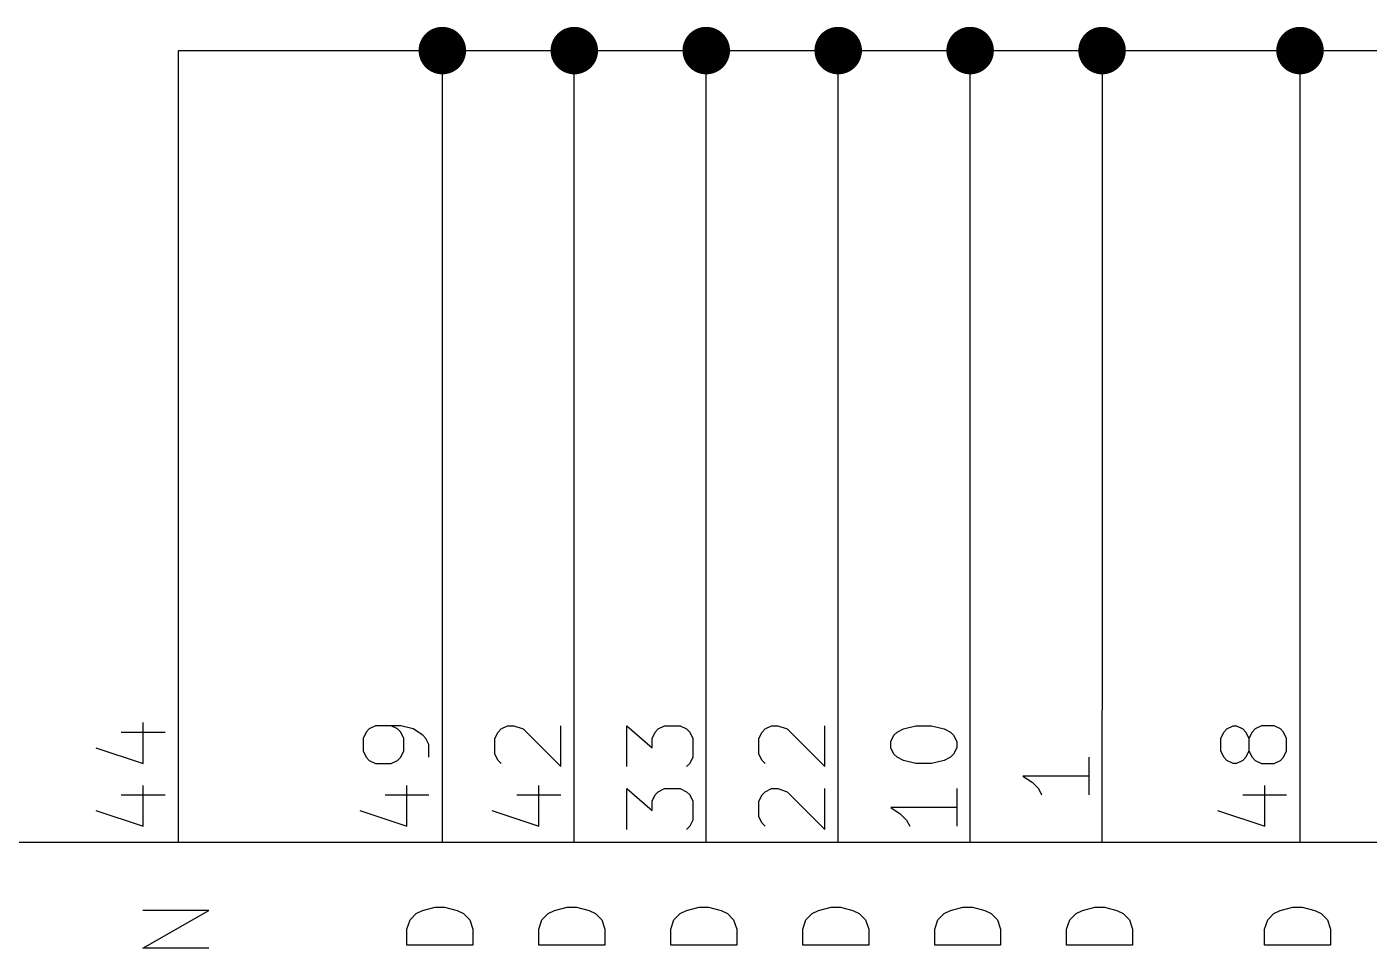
# Model space of a CAD drawing. Extents: x 0.4 to 11.3, y -7.9 to -0.4.
# Drawn here: x 7.285 to 8.302, y -2.28 to -1.582 of the extents above; entities that cross this region are included whole.
import ezdxf

# ---------------------------------------------------------------- set-up
doc = ezdxf.new("R2010")
doc.units = 0
doc.header["$MEASUREMENT"] = 0
for name, color, linetype in [('CYAN2', 4, 'CONTINUOUS'), ('GREEN3', 91, 'CONTINUOUS'), ('LYELLOW', 51, 'CONTINUOUS'), ('RED2', 1, 'CONTINUOUS'), ('RED3', 11, 'CONTINUOUS')]:
    doc.layers.add(name, color=color, linetype=linetype)

msp = doc.modelspace()

# ---------------------------------------------------------------- linework, layer by layer
at = {"layer": 'CYAN2', "linetype": 'CONTINUOUS'}
for p, q in [((7.37313, -2.28048), (7.42313, -2.25191)), ((7.42313, -2.25191), (7.37313, -2.25191)), ((7.37313, -2.28048), (7.42313, -2.25191)), ((7.42313, -2.25191), (7.37313, -2.25191)), ((7.57551, -2.25905), (7.58028, -2.25428)), ((7.57551, -2.25905), (7.58028, -2.25428)), ((7.58028, -2.25428), (7.58504, -2.2519)), ((7.58028, -2.25428), (7.58504, -2.2519)), ((7.58504, -2.2519), (7.59456, -2.24952)), ((7.58504, -2.2519), (7.59456, -2.24952)), ((7.59456, -2.24952), (7.6017, -2.24952)), ((7.59456, -2.24952), (7.6017, -2.24952)), ((7.6017, -2.24952), (7.61122, -2.2519)), ((7.6017, -2.24952), (7.61122, -2.2519)), ((7.61122, -2.2519), (7.61599, -2.25428)), ((7.61122, -2.2519), (7.61599, -2.25428)), ((7.61599, -2.25428), (7.62075, -2.25905)), ((7.61599, -2.25428), (7.62075, -2.25905)), ((7.67551, -2.25905), (7.68028, -2.25428)), ((7.67551, -2.25905), (7.68028, -2.25428)), ((7.68028, -2.25428), (7.68504, -2.2519)), ((7.68028, -2.25428), (7.68504, -2.2519)), ((7.68504, -2.2519), (7.69456, -2.24952)), ((7.68504, -2.2519), (7.69456, -2.24952)), ((7.69456, -2.24952), (7.7017, -2.24952)), ((7.69456, -2.24952), (7.7017, -2.24952)), ((7.7017, -2.24952), (7.71122, -2.2519)), ((7.7017, -2.24952), (7.71122, -2.2519)), ((7.71122, -2.2519), (7.71599, -2.25428)), ((7.71122, -2.2519), (7.71599, -2.25428)), ((7.71599, -2.25428), (7.72075, -2.25905)), ((7.71599, -2.25428), (7.72075, -2.25905)), ((7.77551, -2.25905), (7.78028, -2.25428)), ((7.77551, -2.25905), (7.78028, -2.25428)), ((7.78028, -2.25428), (7.78504, -2.2519)), ((7.78028, -2.25428), (7.78504, -2.2519)), ((7.78504, -2.2519), (7.79456, -2.24952)), ((7.78504, -2.2519), (7.79456, -2.24952)), ((7.79456, -2.24952), (7.8017, -2.24952)), ((7.79456, -2.24952), (7.8017, -2.24952)), ((7.8017, -2.24952), (7.81122, -2.2519)), ((7.8017, -2.24952), (7.81122, -2.2519)), ((7.81122, -2.2519), (7.81599, -2.25428)), ((7.81122, -2.2519), (7.81599, -2.25428)), ((7.81599, -2.25428), (7.82075, -2.25905)), ((7.81599, -2.25428), (7.82075, -2.25905)), ((7.87551, -2.25905), (7.88028, -2.25428)), ((7.87551, -2.25905), (7.88028, -2.25428)), ((7.88028, -2.25428), (7.88504, -2.2519)), ((7.88028, -2.25428), (7.88504, -2.2519)), ((7.88504, -2.2519), (7.89456, -2.24952)), ((7.88504, -2.2519), (7.89456, -2.24952)), ((7.89456, -2.24952), (7.9017, -2.24952)), ((7.89456, -2.24952), (7.9017, -2.24952)), ((7.9017, -2.24952), (7.91122, -2.2519)), ((7.9017, -2.24952), (7.91122, -2.2519)), ((7.91122, -2.2519), (7.91599, -2.25428)), ((7.91122, -2.2519), (7.91599, -2.25428)), ((7.91599, -2.25428), (7.92075, -2.25905)), ((7.91599, -2.25428), (7.92075, -2.25905)), ((7.97551, -2.25905), (7.98028, -2.25428)), ((7.97551, -2.25905), (7.98028, -2.25428)), ((7.98028, -2.25428), (7.98504, -2.2519)), ((7.98028, -2.25428), (7.98504, -2.2519)), ((7.98504, -2.2519), (7.99456, -2.24952)), ((7.98504, -2.2519), (7.99456, -2.24952)), ((7.99456, -2.24952), (8.0017, -2.24952)), ((7.99456, -2.24952), (8.0017, -2.24952)), ((8.0017, -2.24952), (8.01122, -2.2519)), ((8.0017, -2.24952), (8.01122, -2.2519)), ((8.01122, -2.2519), (8.01599, -2.25428)), ((8.01122, -2.2519), (8.01599, -2.25428)), ((8.01599, -2.25428), (8.02075, -2.25905)), ((8.01599, -2.25428), (8.02075, -2.25905)), ((8.07551, -2.25905), (8.08028, -2.25428)), ((8.07551, -2.25905), (8.08028, -2.25428)), ((8.08028, -2.25428), (8.08504, -2.2519)), ((8.08028, -2.25428), (8.08504, -2.2519)), ((8.08504, -2.2519), (8.09456, -2.24952)), ((8.08504, -2.2519), (8.09456, -2.24952)), ((8.09456, -2.24952), (8.1017, -2.24952)), ((8.09456, -2.24952), (8.1017, -2.24952)), ((8.1017, -2.24952), (8.11122, -2.2519)), ((8.1017, -2.24952), (8.11122, -2.2519)), ((8.11122, -2.2519), (8.11599, -2.25428)), ((8.11122, -2.2519), (8.11599, -2.25428)), ((8.11599, -2.25428), (8.12075, -2.25905)), ((8.11599, -2.25428), (8.12075, -2.25905)), ((8.22551, -2.25905), (8.23028, -2.25428)), ((8.22551, -2.25905), (8.23028, -2.25428)), ((8.23028, -2.25428), (8.23504, -2.2519)), ((8.23028, -2.25428), (8.23504, -2.2519)), ((8.23504, -2.2519), (8.24456, -2.24952)), ((8.23504, -2.2519), (8.24456, -2.24952)), ((8.24456, -2.24952), (8.2517, -2.24952)), ((8.24456, -2.24952), (8.2517, -2.24952)), ((8.2517, -2.24952), (8.26122, -2.2519)), ((8.2517, -2.24952), (8.26122, -2.2519)), ((8.26122, -2.2519), (8.26599, -2.25428)), ((8.26122, -2.2519), (8.26599, -2.25428)), ((8.26599, -2.25428), (8.27075, -2.25905)), ((8.26599, -2.25428), (8.27075, -2.25905)), ((7.57313, -2.26619), (7.57551, -2.25905)), ((7.57313, -2.26619), (7.57551, -2.25905)), ((7.57313, -2.27809), (7.57313, -2.26619)), ((7.57313, -2.27809), (7.57313, -2.26619)), ((7.62075, -2.25905), (7.62313, -2.26619)), ((7.62075, -2.25905), (7.62313, -2.26619)), ((7.62313, -2.26619), (7.62313, -2.27809)), ((7.62313, -2.26619), (7.62313, -2.27809)), ((7.67313, -2.26619), (7.67551, -2.25905)), ((7.67313, -2.26619), (7.67551, -2.25905)), ((7.67313, -2.27809), (7.67313, -2.26619)), ((7.67313, -2.27809), (7.67313, -2.26619)), ((7.72075, -2.25905), (7.72313, -2.26619)), ((7.72075, -2.25905), (7.72313, -2.26619)), ((7.72313, -2.26619), (7.72313, -2.27809)), ((7.72313, -2.26619), (7.72313, -2.27809)), ((7.77313, -2.26619), (7.77551, -2.25905)), ((7.77313, -2.26619), (7.77551, -2.25905)), ((7.77313, -2.27809), (7.77313, -2.26619)), ((7.77313, -2.27809), (7.77313, -2.26619)), ((7.82075, -2.25905), (7.82313, -2.26619)), ((7.82075, -2.25905), (7.82313, -2.26619)), ((7.82313, -2.26619), (7.82313, -2.27809)), ((7.82313, -2.26619), (7.82313, -2.27809)), ((7.87313, -2.26619), (7.87551, -2.25905)), ((7.87313, -2.26619), (7.87551, -2.25905)), ((7.87313, -2.27809), (7.87313, -2.26619)), ((7.87313, -2.27809), (7.87313, -2.26619)), ((7.92075, -2.25905), (7.92313, -2.26619)), ((7.92075, -2.25905), (7.92313, -2.26619)), ((7.92313, -2.26619), (7.92313, -2.27809)), ((7.92313, -2.26619), (7.92313, -2.27809)), ((7.97313, -2.26619), (7.97551, -2.25905)), ((7.97313, -2.26619), (7.97551, -2.25905)), ((7.97313, -2.27809), (7.97313, -2.26619)), ((7.97313, -2.27809), (7.97313, -2.26619)), ((8.02075, -2.25905), (8.02313, -2.26619)), ((8.02075, -2.25905), (8.02313, -2.26619)), ((8.02313, -2.26619), (8.02313, -2.27809)), ((8.02313, -2.26619), (8.02313, -2.27809)), ((8.07313, -2.26619), (8.07551, -2.25905)), ((8.07313, -2.26619), (8.07551, -2.25905)), ((8.07313, -2.27809), (8.07313, -2.26619)), ((8.07313, -2.27809), (8.07313, -2.26619)), ((8.12075, -2.25905), (8.12313, -2.26619)), ((8.12075, -2.25905), (8.12313, -2.26619)), ((8.12313, -2.26619), (8.12313, -2.27809)), ((8.12313, -2.26619), (8.12313, -2.27809)), ((8.22313, -2.26619), (8.22551, -2.25905)), ((8.22313, -2.26619), (8.22551, -2.25905)), ((8.22313, -2.27809), (8.22313, -2.26619)), ((8.22313, -2.27809), (8.22313, -2.26619)), ((8.27075, -2.25905), (8.27313, -2.26619)), ((8.27075, -2.25905), (8.27313, -2.26619)), ((8.27313, -2.26619), (8.27313, -2.27809)), ((8.27313, -2.26619), (8.27313, -2.27809)), ((7.62313, -2.27809), (7.57313, -2.27809)), ((7.62313, -2.27809), (7.57313, -2.27809)), ((7.72313, -2.27809), (7.67313, -2.27809)), ((7.72313, -2.27809), (7.67313, -2.27809)), ((7.82313, -2.27809), (7.77313, -2.27809)), ((7.82313, -2.27809), (7.77313, -2.27809)), ((7.92313, -2.27809), (7.87313, -2.27809)), ((7.92313, -2.27809), (7.87313, -2.27809)), ((8.02313, -2.27809), (7.97313, -2.27809)), ((8.02313, -2.27809), (7.97313, -2.27809)), ((8.12313, -2.27809), (8.07313, -2.27809)), ((8.12313, -2.27809), (8.07313, -2.27809)), ((8.27313, -2.27809), (8.22313, -2.27809)), ((8.27313, -2.27809), (8.22313, -2.27809)), ((7.42313, -2.28048), (7.37313, -2.28048)), ((7.42313, -2.28048), (7.37313, -2.28048))]:
    msp.add_line(p, q, dxfattribs=at)
at = {"layer": 'GREEN3', "linetype": 'CONTINUOUS'}
for p, q in [((7.4, -1.6), (7.6, -1.6)), ((7.4, -2.1), (7.4, -1.6)), ((7.6, -1.6), (7.7, -1.6)), ((7.6, -2.1), (7.6, -1.6)), ((7.7, -1.6), (7.8, -1.6)), ((7.7, -2.1), (7.7, -1.6)), ((7.8, -2.1), (7.8, -1.6)), ((7.8, -1.6), (7.9, -1.6)), ((7.9, -2.1), (7.9, -1.6)), ((7.9, -1.6), (8, -1.6)), ((8, -2.1), (8, -1.6)), ((8, -1.6), (8.1, -1.6)), ((8.1, -1.6), (8.1, -2.1)), ((8.1, -1.6), (8.25, -1.6)), ((8.25, -1.6), (8.4, -1.6)), ((8.25, -2.1), (8.25, -1.6))]:
    msp.add_line(p, q, dxfattribs=at)
at = {"layer": 'GREEN3', "const_width": 0.018}
for points in [[(7.591, -1.6, 1), (7.609, -1.6, 1)], [(7.691, -1.6, 1), (7.709, -1.6, 1)], [(7.791, -1.6, 1), (7.809, -1.6, 1)], [(7.891, -1.6, 1), (7.909, -1.6, 1)], [(7.991, -1.6, 1), (8.009, -1.6, 1)], [(8.091, -1.6, 1), (8.109, -1.6, 1)], [(8.241, -1.6, 1), (8.259, -1.6, 1)]]:
    msp.add_lwpolyline(points, format="xyb", close=True, dxfattribs=at)
at = {"layer": 'LYELLOW', "linetype": 'CONTINUOUS'}
msp.add_line((6.6, -2.2), (8.9, -2.2), dxfattribs=at)
at = {"layer": 'RED2', "linetype": 'CONTINUOUS'}
for p, q in [((7.4, -2.2), (7.4, -2.1)), ((7.4, -2.2), (7.4, -2.1)), ((7.6, -2.2), (7.6, -2.1)), ((7.6, -2.2), (7.6, -2.1)), ((7.7, -2.2), (7.7, -2.1)), ((7.7, -2.2), (7.7, -2.1)), ((7.8, -2.2), (7.8, -2.1)), ((7.8, -2.2), (7.8, -2.1)), ((7.9, -2.2), (7.9, -2.1)), ((7.9, -2.2), (7.9, -2.1)), ((8, -2.2), (8, -2.1)), ((8, -2.2), (8, -2.1)), ((8.1, -2.2), (8.1, -2.1)), ((8.1, -2.2), (8.1, -2.1)), ((8.25, -2.2), (8.25, -2.1)), ((8.25, -2.2), (8.25, -2.1)), ((6.6, -2.2), (8.9, -2.2))]:
    msp.add_line(p, q, dxfattribs=at)
at = {"layer": 'RED3', "linetype": 'CONTINUOUS'}
for p, q in [((7.37321, -2.14047), (7.37321, -2.10952)), ((7.37321, -2.14047), (7.37321, -2.10952)), ((7.54464, -2.11428), (7.54226, -2.11667)), ((7.54464, -2.11428), (7.54226, -2.11667)), ((7.5494, -2.1119), (7.54464, -2.11428)), ((7.5494, -2.1119), (7.54464, -2.11428)), ((7.56845, -2.1119), (7.5494, -2.1119)), ((7.56845, -2.1119), (7.5494, -2.1119)), ((7.56607, -2.11428), (7.56131, -2.1119)), ((7.56607, -2.11428), (7.56131, -2.1119)), ((7.56845, -2.11667), (7.56607, -2.11428)), ((7.56845, -2.11667), (7.56607, -2.11428)), ((7.57797, -2.11428), (7.56845, -2.1119)), ((7.57797, -2.11428), (7.56845, -2.1119)), ((7.58512, -2.11905), (7.57797, -2.11428)), ((7.58512, -2.11905), (7.57797, -2.11428)), ((7.64226, -2.11667), (7.64464, -2.11428)), ((7.64226, -2.11667), (7.64464, -2.11428)), ((7.64464, -2.11428), (7.6494, -2.1119)), ((7.64464, -2.11428), (7.6494, -2.1119)), ((7.6494, -2.1119), (7.65417, -2.1119)), ((7.6494, -2.1119), (7.65417, -2.1119)), ((7.65417, -2.1119), (7.66131, -2.11428)), ((7.65417, -2.1119), (7.66131, -2.11428)), ((7.66131, -2.11428), (7.68988, -2.14285)), ((7.66131, -2.11428), (7.68988, -2.14285)), ((7.68988, -2.14285), (7.68988, -2.1119)), ((7.68988, -2.14285), (7.68988, -2.1119)), ((7.73988, -2.14285), (7.73988, -2.1119)), ((7.73988, -2.1119), (7.75893, -2.12857)), ((7.73988, -2.14285), (7.73988, -2.1119)), ((7.73988, -2.1119), (7.75893, -2.12857)), ((7.76131, -2.11667), (7.76369, -2.11428)), ((7.76131, -2.11667), (7.76369, -2.11428)), ((7.76369, -2.11428), (7.76845, -2.1119)), ((7.76369, -2.11428), (7.76845, -2.1119)), ((7.76845, -2.1119), (7.78035, -2.1119)), ((7.76845, -2.1119), (7.78035, -2.1119)), ((7.78035, -2.1119), (7.78512, -2.11428)), ((7.78035, -2.1119), (7.78512, -2.11428)), ((7.78512, -2.11428), (7.7875, -2.11667)), ((7.78512, -2.11428), (7.7875, -2.11667)), ((7.84226, -2.11667), (7.84464, -2.11428)), ((7.84226, -2.11667), (7.84464, -2.11428)), ((7.84464, -2.11428), (7.8494, -2.1119)), ((7.84464, -2.11428), (7.8494, -2.1119)), ((7.8494, -2.1119), (7.85417, -2.1119)), ((7.8494, -2.1119), (7.85417, -2.1119)), ((7.85417, -2.1119), (7.86131, -2.11428)), ((7.85417, -2.1119), (7.86131, -2.11428)), ((7.86131, -2.11428), (7.88988, -2.14285)), ((7.86131, -2.11428), (7.88988, -2.14285)), ((7.88988, -2.14285), (7.88988, -2.1119)), ((7.88988, -2.14285), (7.88988, -2.1119)), ((7.94464, -2.11667), (7.9494, -2.11428)), ((7.94464, -2.11667), (7.9494, -2.11428)), ((7.9494, -2.11428), (7.95893, -2.1119)), ((7.9494, -2.11428), (7.95893, -2.1119)), ((7.95893, -2.1119), (7.97083, -2.1119)), ((7.95893, -2.1119), (7.97083, -2.1119)), ((7.97083, -2.1119), (7.98035, -2.11428)), ((7.97083, -2.1119), (7.98035, -2.11428)), ((7.98035, -2.11428), (7.98512, -2.11667)), ((7.98035, -2.11428), (7.98512, -2.11667)), ((8.19226, -2.11667), (8.19464, -2.11428)), ((8.19226, -2.11667), (8.19464, -2.11428)), ((8.19464, -2.11428), (8.1994, -2.1119)), ((8.19464, -2.11428), (8.1994, -2.1119)), ((8.1994, -2.1119), (8.20178, -2.1119)), ((8.1994, -2.1119), (8.20178, -2.1119)), ((8.20178, -2.1119), (8.20655, -2.11428)), ((8.20178, -2.1119), (8.20655, -2.11428)), ((8.20655, -2.11428), (8.20893, -2.11667)), ((8.20655, -2.11428), (8.20893, -2.11667)), ((8.21607, -2.11428), (8.21369, -2.11667)), ((8.21607, -2.11428), (8.21369, -2.11667)), ((8.22083, -2.1119), (8.21607, -2.11428)), ((8.22083, -2.1119), (8.21607, -2.11428)), ((8.23035, -2.1119), (8.22083, -2.1119)), ((8.23035, -2.1119), (8.22083, -2.1119)), ((8.23512, -2.11428), (8.23035, -2.1119)), ((8.23512, -2.11428), (8.23035, -2.1119)), ((8.2375, -2.11667), (8.23512, -2.11428)), ((8.2375, -2.11667), (8.23512, -2.11428)), ((7.35655, -2.11667), (7.38988, -2.11667)), ((7.35655, -2.11667), (7.38988, -2.11667)), ((7.54226, -2.11667), (7.53988, -2.12143)), ((7.54226, -2.11667), (7.53988, -2.12143)), ((7.53988, -2.12143), (7.53988, -2.13095)), ((7.53988, -2.12143), (7.53988, -2.13095)), ((7.57083, -2.12143), (7.56845, -2.11667)), ((7.57083, -2.12143), (7.56845, -2.11667)), ((7.57083, -2.13095), (7.57083, -2.12143)), ((7.57083, -2.13095), (7.57083, -2.12143)), ((7.5875, -2.12143), (7.58512, -2.11905)), ((7.5875, -2.12143), (7.58512, -2.11905)), ((7.58988, -2.12619), (7.5875, -2.12143)), ((7.58988, -2.12619), (7.5875, -2.12143)), ((7.63988, -2.12143), (7.64226, -2.11667)), ((7.63988, -2.12143), (7.64226, -2.11667)), ((7.63988, -2.13333), (7.63988, -2.12143)), ((7.63988, -2.13333), (7.63988, -2.12143)), ((7.75893, -2.12143), (7.76131, -2.11667)), ((7.75893, -2.12143), (7.76131, -2.11667)), ((7.75893, -2.12857), (7.75893, -2.12143)), ((7.75893, -2.12857), (7.75893, -2.12143)), ((7.7875, -2.11667), (7.78988, -2.12143)), ((7.7875, -2.11667), (7.78988, -2.12143)), ((7.78988, -2.12143), (7.78988, -2.13571)), ((7.78988, -2.12143), (7.78988, -2.13571)), ((7.83988, -2.12143), (7.84226, -2.11667)), ((7.83988, -2.12143), (7.84226, -2.11667)), ((7.83988, -2.13333), (7.83988, -2.12143)), ((7.83988, -2.13333), (7.83988, -2.12143)), ((7.93988, -2.12381), (7.94226, -2.11905)), ((7.93988, -2.12381), (7.94226, -2.11905)), ((7.93988, -2.12857), (7.93988, -2.12381)), ((7.93988, -2.12857), (7.93988, -2.12381)), ((7.94226, -2.11905), (7.94464, -2.11667)), ((7.94226, -2.11905), (7.94464, -2.11667)), ((7.98512, -2.11667), (7.9875, -2.11905)), ((7.98512, -2.11667), (7.9875, -2.11905)), ((7.9875, -2.11905), (7.98988, -2.12381)), ((7.9875, -2.11905), (7.98988, -2.12381)), ((7.98988, -2.12381), (7.98988, -2.12857)), ((7.98988, -2.12381), (7.98988, -2.12857)), ((8.18988, -2.12143), (8.19226, -2.11667)), ((8.18988, -2.12143), (8.19226, -2.11667)), ((8.18988, -2.13095), (8.18988, -2.12143)), ((8.18988, -2.13095), (8.18988, -2.12143)), ((8.20893, -2.11667), (8.21131, -2.12143)), ((8.20893, -2.11667), (8.21131, -2.12143)), ((8.21369, -2.11667), (8.21131, -2.12143)), ((8.21369, -2.11667), (8.21131, -2.12143)), ((8.21131, -2.12143), (8.21131, -2.13095)), ((8.21131, -2.12143), (8.21131, -2.13095)), ((8.23988, -2.12143), (8.2375, -2.11667)), ((8.23988, -2.12143), (8.2375, -2.11667)), ((8.23988, -2.13095), (8.23988, -2.12143)), ((8.23988, -2.13095), (8.23988, -2.12143)), ((7.3375, -2.12857), (7.37321, -2.14047)), ((7.3375, -2.12857), (7.37321, -2.14047)), ((7.53988, -2.13095), (7.54226, -2.13571)), ((7.53988, -2.13095), (7.54226, -2.13571)), ((7.54226, -2.13571), (7.54464, -2.13809)), ((7.54226, -2.13571), (7.54464, -2.13809)), ((7.56607, -2.13809), (7.56845, -2.13571)), ((7.56607, -2.13809), (7.56845, -2.13571)), ((7.56845, -2.13571), (7.57083, -2.13095)), ((7.56845, -2.13571), (7.57083, -2.13095)), ((7.58988, -2.13571), (7.58988, -2.12619)), ((7.58988, -2.13571), (7.58988, -2.12619)), ((7.64226, -2.13809), (7.63988, -2.13333)), ((7.64226, -2.13809), (7.63988, -2.13333)), ((7.78988, -2.13571), (7.7875, -2.14047)), ((7.78988, -2.13571), (7.7875, -2.14047)), ((7.84226, -2.13809), (7.83988, -2.13333)), ((7.84226, -2.13809), (7.83988, -2.13333)), ((7.94226, -2.13333), (7.93988, -2.12857)), ((7.94226, -2.13333), (7.93988, -2.12857)), ((7.94464, -2.13571), (7.94226, -2.13333)), ((7.94464, -2.13571), (7.94226, -2.13333)), ((7.9494, -2.13809), (7.94464, -2.13571)), ((7.9494, -2.13809), (7.94464, -2.13571)), ((7.98512, -2.13571), (7.98035, -2.13809)), ((7.98512, -2.13571), (7.98035, -2.13809)), ((7.9875, -2.13333), (7.98512, -2.13571)), ((7.9875, -2.13333), (7.98512, -2.13571)), ((7.98988, -2.12857), (7.9875, -2.13333)), ((7.98988, -2.12857), (7.9875, -2.13333)), ((8.08988, -2.13571), (8.08988, -2.16428)), ((8.08988, -2.13571), (8.08988, -2.16428)), ((8.19226, -2.13571), (8.18988, -2.13095)), ((8.19226, -2.13571), (8.18988, -2.13095)), ((8.19464, -2.13809), (8.19226, -2.13571)), ((8.19464, -2.13809), (8.19226, -2.13571)), ((8.20893, -2.13571), (8.20655, -2.13809)), ((8.20893, -2.13571), (8.20655, -2.13809)), ((8.21131, -2.13095), (8.20893, -2.13571)), ((8.21131, -2.13095), (8.20893, -2.13571)), ((8.21131, -2.13095), (8.21369, -2.13571)), ((8.21131, -2.13095), (8.21369, -2.13571)), ((8.21369, -2.13571), (8.21607, -2.13809)), ((8.21369, -2.13571), (8.21607, -2.13809)), ((8.23512, -2.13809), (8.2375, -2.13571)), ((8.23512, -2.13809), (8.2375, -2.13571)), ((8.2375, -2.13571), (8.23988, -2.13095)), ((8.2375, -2.13571), (8.23988, -2.13095)), ((7.54464, -2.13809), (7.5494, -2.14047)), ((7.54464, -2.13809), (7.5494, -2.14047)), ((7.5494, -2.14047), (7.56131, -2.14047)), ((7.5494, -2.14047), (7.56131, -2.14047)), ((7.56131, -2.14047), (7.56607, -2.13809)), ((7.56131, -2.14047), (7.56607, -2.13809)), ((7.64464, -2.14047), (7.64226, -2.13809)), ((7.64464, -2.14047), (7.64226, -2.13809)), ((7.7875, -2.14047), (7.78512, -2.14285)), ((7.7875, -2.14047), (7.78512, -2.14285)), ((7.84464, -2.14047), (7.84226, -2.13809)), ((7.84464, -2.14047), (7.84226, -2.13809)), ((7.95893, -2.14047), (7.9494, -2.13809)), ((7.95893, -2.14047), (7.9494, -2.13809)), ((7.97083, -2.14047), (7.95893, -2.14047)), ((7.97083, -2.14047), (7.95893, -2.14047)), ((7.98035, -2.13809), (7.97083, -2.14047)), ((7.98035, -2.13809), (7.97083, -2.14047)), ((8.1994, -2.14047), (8.19464, -2.13809)), ((8.1994, -2.14047), (8.19464, -2.13809)), ((8.20178, -2.14047), (8.1994, -2.14047)), ((8.20178, -2.14047), (8.1994, -2.14047)), ((8.20655, -2.13809), (8.20178, -2.14047)), ((8.20655, -2.13809), (8.20178, -2.14047)), ((8.21607, -2.13809), (8.22083, -2.14047)), ((8.21607, -2.13809), (8.22083, -2.14047)), ((8.22083, -2.14047), (8.23035, -2.14047)), ((8.22083, -2.14047), (8.23035, -2.14047)), ((8.23035, -2.14047), (8.23512, -2.13809)), ((8.23035, -2.14047), (8.23512, -2.13809)), ((8.08988, -2.15), (8.03988, -2.15)), ((8.03988, -2.15), (8.04702, -2.15476)), ((8.08988, -2.15), (8.03988, -2.15)), ((8.03988, -2.15), (8.04702, -2.15476)), ((8.04702, -2.15476), (8.05178, -2.15952)), ((8.04702, -2.15476), (8.05178, -2.15952)), ((7.35655, -2.16428), (7.38988, -2.16428)), ((7.35655, -2.16428), (7.38988, -2.16428)), ((7.37321, -2.18809), (7.37321, -2.15714)), ((7.37321, -2.18809), (7.37321, -2.15714)), ((7.55655, -2.16428), (7.58988, -2.16428)), ((7.55655, -2.16428), (7.58988, -2.16428)), ((7.57321, -2.18809), (7.57321, -2.15714)), ((7.57321, -2.18809), (7.57321, -2.15714)), ((7.65655, -2.16428), (7.68988, -2.16428)), ((7.65655, -2.16428), (7.68988, -2.16428)), ((7.67321, -2.18809), (7.67321, -2.15714)), ((7.67321, -2.18809), (7.67321, -2.15714)), ((7.73988, -2.19047), (7.73988, -2.15952)), ((7.73988, -2.15952), (7.75893, -2.17619)), ((7.73988, -2.19047), (7.73988, -2.15952)), ((7.73988, -2.15952), (7.75893, -2.17619)), ((7.75893, -2.16904), (7.76131, -2.16428)), ((7.75893, -2.16904), (7.76131, -2.16428)), ((7.76131, -2.16428), (7.76369, -2.1619)), ((7.76131, -2.16428), (7.76369, -2.1619)), ((7.76369, -2.1619), (7.76845, -2.15952)), ((7.76369, -2.1619), (7.76845, -2.15952)), ((7.76845, -2.15952), (7.78035, -2.15952)), ((7.76845, -2.15952), (7.78035, -2.15952)), ((7.78035, -2.15952), (7.78512, -2.1619)), ((7.78035, -2.15952), (7.78512, -2.1619)), ((7.78512, -2.1619), (7.7875, -2.16428)), ((7.78512, -2.1619), (7.7875, -2.16428)), ((7.7875, -2.16428), (7.78988, -2.16904)), ((7.7875, -2.16428), (7.78988, -2.16904)), ((7.83988, -2.16904), (7.84226, -2.16428)), ((7.83988, -2.16904), (7.84226, -2.16428)), ((7.84226, -2.16428), (7.84464, -2.1619)), ((7.84226, -2.16428), (7.84464, -2.1619)), ((7.84464, -2.1619), (7.8494, -2.15952)), ((7.84464, -2.1619), (7.8494, -2.15952)), ((7.8494, -2.15952), (7.85417, -2.15952)), ((7.8494, -2.15952), (7.85417, -2.15952)), ((7.85417, -2.15952), (7.86131, -2.1619)), ((7.85417, -2.15952), (7.86131, -2.1619)), ((7.86131, -2.1619), (7.88988, -2.19047)), ((7.86131, -2.1619), (7.88988, -2.19047)), ((7.88988, -2.19047), (7.88988, -2.15952)), ((7.88988, -2.19047), (7.88988, -2.15952)), ((7.98988, -2.15952), (7.98988, -2.18809)), ((7.98988, -2.15952), (7.98988, -2.18809)), ((8.05178, -2.15952), (8.05417, -2.16428)), ((8.05178, -2.15952), (8.05417, -2.16428)), ((8.20655, -2.16428), (8.23988, -2.16428)), ((8.20655, -2.16428), (8.23988, -2.16428)), ((8.22321, -2.18809), (8.22321, -2.15714)), ((8.22321, -2.18809), (8.22321, -2.15714)), ((7.3375, -2.17619), (7.37321, -2.18809)), ((7.3375, -2.17619), (7.37321, -2.18809)), ((7.5375, -2.17619), (7.57321, -2.18809)), ((7.5375, -2.17619), (7.57321, -2.18809)), ((7.6375, -2.17619), (7.67321, -2.18809)), ((7.6375, -2.17619), (7.67321, -2.18809)), ((7.75893, -2.17619), (7.75893, -2.16904)), ((7.75893, -2.17619), (7.75893, -2.16904)), ((7.78988, -2.16904), (7.78988, -2.18333)), ((7.78988, -2.16904), (7.78988, -2.18333)), ((7.83988, -2.18095), (7.83988, -2.16904)), ((7.83988, -2.18095), (7.83988, -2.16904)), ((7.98988, -2.17381), (7.93988, -2.17381)), ((7.93988, -2.17381), (7.94702, -2.17857)), ((7.98988, -2.17381), (7.93988, -2.17381)), ((7.93988, -2.17381), (7.94702, -2.17857)), ((8.1875, -2.17619), (8.22321, -2.18809)), ((8.1875, -2.17619), (8.22321, -2.18809)), ((7.78988, -2.18333), (7.7875, -2.18809)), ((7.78988, -2.18333), (7.7875, -2.18809)), ((7.84226, -2.18571), (7.83988, -2.18095)), ((7.84226, -2.18571), (7.83988, -2.18095)), ((7.84464, -2.18809), (7.84226, -2.18571)), ((7.84464, -2.18809), (7.84226, -2.18571)), ((7.94702, -2.17857), (7.95178, -2.18333)), ((7.94702, -2.17857), (7.95178, -2.18333)), ((7.95178, -2.18333), (7.95417, -2.18809)), ((7.95178, -2.18333), (7.95417, -2.18809)), ((7.7875, -2.18809), (7.78512, -2.19047)), ((7.7875, -2.18809), (7.78512, -2.19047))]:
    msp.add_line(p, q, dxfattribs=at)

doc.saveas('drawing.dxf')
